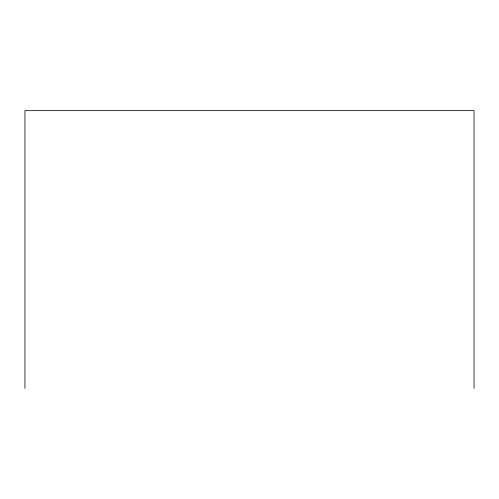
<?xml version="1.0" encoding="UTF-8"?>
<svg xmlns="http://www.w3.org/2000/svg" width="499" height="499" viewBox="0 0 499 499"><rect width="100%" height="100%" fill="white"/><g stroke="black" fill="none" stroke-linecap="round" stroke-linejoin="round"><path stroke-width="0.75" d="M474.05 388.347L474.05 110.653L24.95 110.653L24.95 388.347"/></g></svg>
